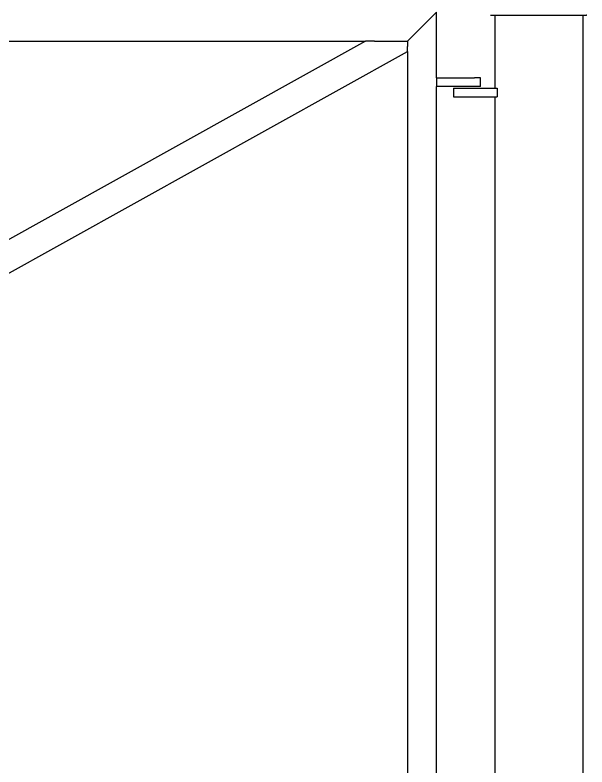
# Model space of a CAD drawing. Header units: millimetres. Extents: x -1519 to 3497, y -297 to 3208.
# Drawn here: x 2038 to 2430, y 2332 to 2847 of the extents above; entities that cross this region are included whole.
import ezdxf

# ---------------------------------------------------------------- set-up
doc = ezdxf.new("R2010")
doc.units = ezdxf.units.MM
doc.header["$MEASUREMENT"] = 0
doc.layers.add('Utwórz2D linie widoczne', color=7, linetype='Continuous', true_color=0x000000)

msp = doc.modelspace()

# ---------------------------------------------------------------- linework, layer by layer
at = {"layer": 'Utwórz2D linie widoczne'}
for p, q in [((2324.23, 2846.07), (2310.23, 2832.07)), ((2324.23, 2846.07), (2327.23, 2849.07)), ((2327.23, 2804.07), (2327.23, 2849.07)), ((2364.15, 2847.07), (2364.15, 2847.07)), ((2364.15, 2847.07), (2364.15, 2847.07)), ((2364.15, 2847.07), (2364.16, 2847.07)), ((2364.16, 2847.07), (2364.2, 2847.07)), ((2364.2, 2847.07), (2364.43, 2847.07)), ((2364.43, 2847.07), (2365.5, 2847.07)), ((2365.5, 2847.07), (2370.96, 2847.07)), ((2367.07, 2847.07), (2367.07, 2797.07)), ((2370.96, 2847.07), (2396.76, 2847.07)), ((2396.76, 2847.07), (2422.12, 2847.07)), ((2422.12, 2847.07), (2430.08, 2847.07)), ((2427.37, 2847.07), (2427.37, 1991.07)), ((2430.25, 2847.07), (2430.08, 2847.07)), ((2430.29, 2847.07), (2430.25, 2847.07)), ((2430.29, 2847.07), (2430.3, 2847.07)), ((2430.3, 2847.07), (2430.29, 2847.07)), ((2430.29, 2847.07), (2430.29, 2847.07)), ((2430.3, 2847.07), (2430.3, 2847.07)), ((2430.3, 2847.07), (2430.3, 2847.07)), ((2430.3, 2847.07), (2430.3, 2847.07)), ((2430.3, 2847.07), (2430.3, 2847.07)), ((915.82, 2829.07), (2278.64, 2829.07)), ((2278.64, 2829.07), (1769.64, 2546.29)), ((2284.81, 2829.07), (2278.64, 2829.07)), ((2284.81, 2829.07), (2307.23, 2829.07)), ((2307.23, 2829.07), (2310.23, 2832.07)), ((2307.23, 2829.07), (2307.23, 2825.51)), ((2307.23, 2829.07), (2307.23, 2829.07)), ((2307.23, 2822.07), (2307.23, 2825.51)), ((1782.23, 2530.41), (2307.23, 2822.07)), ((2307.23, 2822.07), (2307.23, 2056.06)), ((2327.23, 2804.07), (2353.23, 2804.07)), ((2327.23, 2804.07), (2327.23, 2798.07)), ((2357.23, 2804.07), (2353.23, 2804.07)), ((2357.23, 2798.07), (2357.23, 2804.07)), ((2353.23, 2798.07), (2327.23, 2798.07)), ((2327.23, 2094.07), (2327.23, 2798.07)), ((2357.23, 2798.07), (2353.23, 2798.07)), ((2338.78, 2797.07), (2342.78, 2797.07)), ((2338.78, 2797.07), (2338.78, 2791.07)), ((2342.78, 2797.07), (2368.78, 2797.07)), ((2368.78, 2797.07), (2368.78, 2791.07)), ((2338.78, 2791.07), (2342.78, 2791.07)), ((2342.78, 2791.07), (2368.78, 2791.07)), ((2367.07, 2791.07), (2367.07, 2087.07))]:
    msp.add_line(p, q, dxfattribs=at)

doc.saveas('drawing.dxf')
